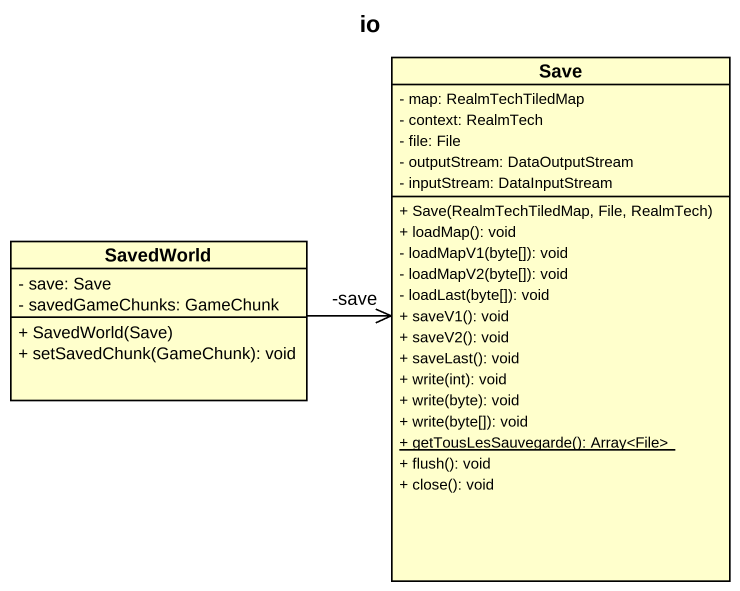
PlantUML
@startuml
title io
hide circle
hide empty members
skinparam classAttributeIconSize 0
class Save {
  - map: RealmTechTiledMap
  - context: RealmTech
  - file: File
  - outputStream: DataOutputStream
  - inputStream: DataInputStream
  + Save(RealmTechTiledMap, File, RealmTech)
  + loadMap(): void
  - loadMapV1(byte[]): void
  - loadMapV2(byte[]): void
  - loadLast(byte[]): void
  + saveV1(): void
  + saveV2(): void
  + saveLast(): void
  + write(int): void
  + write(byte): void
  + write(byte[]): void
  {static} + getTousLesSauvegarde(): Array<File>
  + flush(): void
  + close(): void
}
class SavedWorld {
  - save: Save
  - savedGameChunks: GameChunk
  + SavedWorld(Save)
  + setSavedChunk(GameChunk): void
}
SavedWorld -right-> "-save" Save
@enduml
